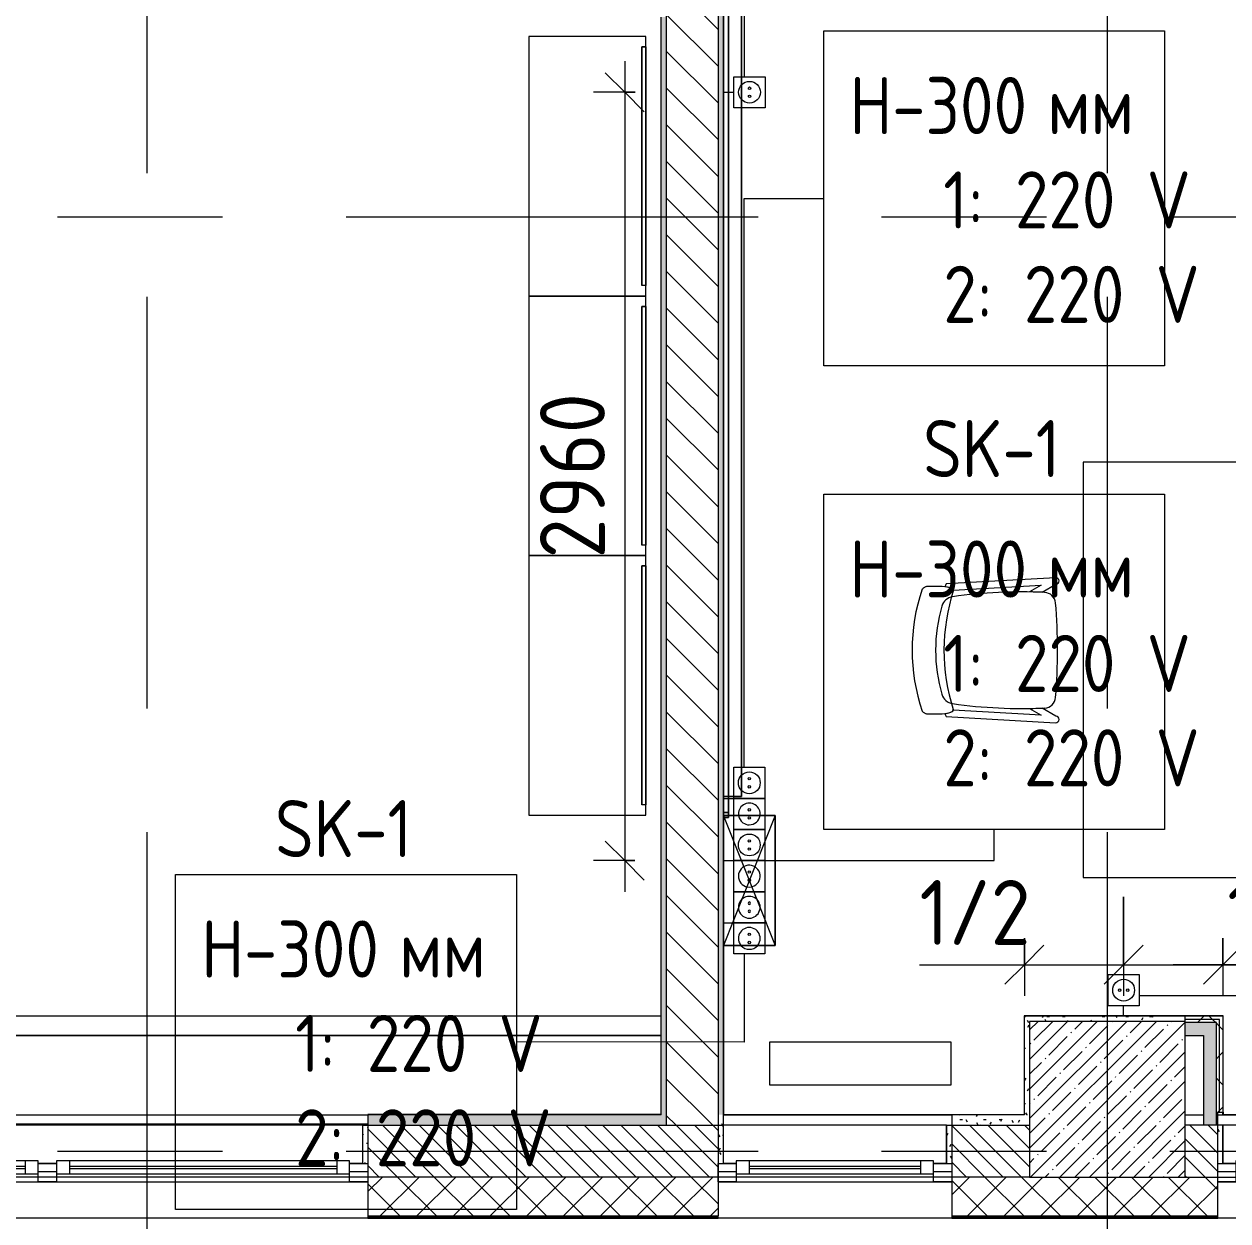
# Model space of a CAD drawing. Header units: millimetres. Extents: x -4185 to 186529, y -8553 to 29097.
# Drawn here: x 18035 to 22674, y -269 to 4343 of the extents above; entities that cross this region are included whole.
import ezdxf

# ---------------------------------------------------------------- set-up
doc = ezdxf.new("R2010")
doc.units = ezdxf.units.MM
doc.linetypes.add('Осевая', pattern=[3175, 635, -476.25, 1587.5, -476.25])
for name, color, linetype, lineweight in [('A-ANNO-DIMS', 7, 'Continuous', 9), ('A-ANNO-DIMS-100', 7, 'Continuous', 9), ('A-DETL-GENF', 7, 'Continuous', 9), ('A-GLAZ', 7, 'Continuous', 9), ('A-GLAZ-1', 7, 'Continuous', 13), ('A-WALL', 7, 'Continuous', 9), ('E-ELEC-FIXT-IDEN', 7, 'Continuous', 9), ('I-WALL', 7, 'Continuous', 9), ('M-EQPM', 7, 'Continuous', 9), ('S-COLS', 7, 'Continuous', 9), ('Оси', 7, 'Continuous', 9), ('Оси-2', 7, 'Осевая', 9), ('Электрические приборы', 7, 'Continuous', 9)]:
    doc.layers.add(name, color=color, linetype=linetype, lineweight=lineweight)
for name, color, linetype, lineweight, true_color in [('A-WALL-1', 7, 'Continuous', 9, 0x3c3c3c), ('A-WALL-FNSH-1', 7, 'Continuous', 9, 0x3c3c3c), ('I-FURN-1', 7, 'Continuous', 9, 0xf0f0f0), ('M-EQPM-1', 7, 'Continuous', 9, 0xd4d4d4), ('Оси розеток', 7, 'Continuous', 9, 0xff1e23)]:
    doc.layers.add(name, color=color, linetype=linetype, lineweight=lineweight, true_color=true_color)
doc.styles.add('GOST Common', font='GOST_Common.ttf', dxfattribs={"width": 0.9, "height": 220})
doc.styles.add('ISOCPEUR', font='isocpeur.ttf', dxfattribs={"width": 0.9, "height": 250})
doc.dimstyles.new('ISO-2_5_0_9К_БОЛЬШОЙ', dxfattribs={"dimscale": 304.8, "dimtxt": 248.995294, "dimasz": 0.492126, "dimexe": 0.393701, "dimexo": 0.984252, "dimgap": 0, "dimtad": 1, "dimdec": 0, "dimrnd": 10, "dimzin": 0, "dimdsep": 46, "dimtxsty": 'ISOCPEUR', "dimblk1": 'OBLIQUE', "dimblk2": 'OBLIQUE', "dimsah": 1, "dimcen": 0.09, "dimdle": 0.393701, "dimazin": 0, "dimtfac": 1, "dimtdec": 4, "dimtix": 1, "dimtmove": 0, "dimatfit": 3, "dimfxl": 1, "dimtvp": 1, "dimtolj": 1, "dimtzin": 0, "dimarcsym": 2})
doc.dimstyles.new('ISO-2_5_0_9К_БОЛЬШОЙ_2', dxfattribs={"dimscale": 304.8, "dimtxt": 248.995294, "dimasz": 0.492126, "dimexe": 0.393701, "dimexo": 0.984252, "dimgap": 0, "dimtad": 1, "dimdec": 0, "dimrnd": 10, "dimzin": 0, "dimdsep": 46, "dimtxsty": 'ISOCPEUR', "dimblk1": 'OBLIQUE', "dimblk2": 'OBLIQUE', "dimsah": 1, "dimcen": 0.09, "dimdle": 0.393701, "dimazin": 0, "dimtfac": 1, "dimtdec": 4, "dimtix": 1, "dimtmove": 1, "dimatfit": 3, "dimfxl": 1, "dimtvp": 1, "dimtolj": 1, "dimtzin": 0, "dimarcsym": 2})
pattern_1 = [(0, (0, 0), (121.92, 30.48), [10.058, -81.382, 10.058, -81.382, -487.68]), (0, (0, 0), (121.92, 30.48), [-182.88, 10.058, -172.822, 10.058, -81.382, -213.36]), (0, (0, 0), (121.92, 30.48), [-457.2, 10.058, -50.902, 10.058, -142.342]), (120, (45.72, 15.24), (-87.356454, 90.345817), [10.058, -81.382, 10.058, -81.382, -487.68]), (120, (45.72, 15.24), (-87.356454, 90.345817), [-182.88, 10.058, -172.822, 10.058, -81.382, -213.36]), (120, (45.72, 15.24), (-87.356454, 90.345817), [-457.2, 10.058, -50.902, 10.058, -142.342]), (240, (60.96, 76.2), (-34.563546, -120.825817), [10.058, -81.382, 10.058, -81.382, -487.68]), (240, (60.96, 76.2), (-34.563546, -120.825817), [-182.88, 10.058, -172.822, 10.058, -81.382, -213.36]), (240, (60.96, 76.2), (-34.563546, -120.825817), [-457.2, 10.058, -50.902, 10.058, -142.342])]
pattern_2 = [(45, (0, 0), (-106.066, 106.066), []), (135, (0, 0), (-106.066, -106.066), [])]

# ---------------------------------------------------------------- blocks, each defined once
blk = doc.blocks.new('120_Окно_СКБ_2Ст - 120_Окно_СКБ_2Ст 2100х2500 _мал створка справа_-22445857-План размещения напольных электротехнических лючков и розеток 1 этажа в осях 1-12')
at = {"layer": 'A-GLAZ'}
for p, q in [((1050, -57), (-1050, -57)), ((-1030, -127), (-980, -127)), ((-930, -107), (100, -107)), ((100, -117), (-930, -117)), ((150, -127), (220, -127)), ((270, -107), (930, -107)), ((930, -117), (270, -117)), ((980, -127), (1030, -127))]:
    blk.add_line(p, q, dxfattribs=at)
at = {"layer": 'A-GLAZ-1'}
for p, q in [((-1050, -127), (-1050, -57)), ((-1050, -57), (-980, -57)), ((-980, -57), (-980, -127)), ((150, -87), (-980, -87)), ((-980, -87), (-980, -137)), ((-930, -137), (-930, -87)), ((100, -137), (100, -87)), ((150, -127), (150, -57)), ((150, -57), (220, -57)), ((150, -137), (150, -87)), ((220, -57), (220, -127)), ((980, -87), (220, -87)), ((220, -87), (220, -137)), ((270, -137), (270, -87)), ((930, -137), (930, -87)), ((980, -127), (980, -57)), ((980, -57), (1050, -57)), ((980, -137), (980, -87)), ((1050, -57), (1050, -127)), ((-980, -127), (-1050, -127)), ((-980, -137), (150, -137)), ((220, -127), (150, -127)), ((220, -137), (980, -137)), ((1050, -127), (980, -127))]:
    blk.add_line(p, q, dxfattribs=at)
blk = doc.blocks.new('120_Окно_СКБ_1Ст - 120_Окно_СКБ_1Ст 900х2500_h_-V19-План размещения напольных электротехнических лючков и розеток 1 этажа в осях 1-12')
at = {"layer": 'A-GLAZ'}
for p, q in [((450, -57), (-450, -57)), ((-430, -127), (-380, -127)), ((-330, -107), (330, -107)), ((330, -117), (-330, -117)), ((380, -127), (430, -127))]:
    blk.add_line(p, q, dxfattribs=at)
at = {"layer": 'A-GLAZ-1'}
for p, q in [((-450, -127), (-450, -57)), ((-450, -57), (-380, -57)), ((-380, -57), (-380, -127)), ((380, -87), (-380, -87)), ((-380, -87), (-380, -137)), ((-330, -137), (-330, -87)), ((330, -137), (330, -87)), ((380, -127), (380, -57)), ((380, -57), (450, -57)), ((380, -137), (380, -87)), ((450, -57), (450, -127)), ((-380, -127), (-450, -127)), ((-380, -137), (380, -137)), ((450, -127), (380, -127))]:
    blk.add_line(p, q, dxfattribs=at)
blk = doc.blocks.new('120_Окно_СКБ_2Ст - 120_Окно_СКБ_2Ст 2800х2500_створка_-22445922-План размещения напольных электротехнических лючков и розеток 1 этажа в осях 1-12')
at = {"layer": 'A-GLAZ'}
for p, q in [((1400, -57), (-1400, -57)), ((-1380, -127), (-1330, -127)), ((-1280, -107), (450, -107)), ((450, -117), (-1280, -117)), ((500, -127), (570, -127)), ((620, -107), (1280, -107)), ((1280, -117), (620, -117)), ((1330, -127), (1380, -127))]:
    blk.add_line(p, q, dxfattribs=at)
at = {"layer": 'A-GLAZ-1'}
for p, q in [((-1400, -127), (-1400, -57)), ((-1400, -57), (-1330, -57)), ((-1330, -57), (-1330, -127)), ((500, -87), (-1330, -87)), ((-1330, -87), (-1330, -137)), ((-1280, -137), (-1280, -87)), ((450, -137), (450, -87)), ((500, -127), (500, -57)), ((500, -57), (570, -57)), ((500, -137), (500, -87)), ((570, -57), (570, -127)), ((1330, -87), (570, -87)), ((570, -87), (570, -137)), ((620, -137), (620, -87)), ((1280, -137), (1280, -87)), ((1330, -127), (1330, -57)), ((1330, -57), (1400, -57)), ((1330, -137), (1330, -87)), ((1400, -57), (1400, -127)), ((-1330, -127), (-1400, -127)), ((-1330, -137), (500, -137)), ((570, -127), (500, -127)), ((570, -137), (1330, -137)), ((1400, -127), (1330, -127))]:
    blk.add_line(p, q, dxfattribs=at)
blk = doc.blocks.new('BSC_Колонна _Прямоугольная - 600х600-V56-План размещения напольных электротехнических лючков и розеток 1 этажа в осях 1-12')
at = {"layer": 'S-COLS'}
h = blk.add_hatch(dxfattribs=at)
h.set_pattern_fill('FP_64', color=256, style=0, pattern_type=2)
h.set_pattern_definition([(45, (-22210, -200), (-57.02463, 57.02463), []), (45, (-22152.975, -200), (-57.02463, 57.02463), [100.806, -20.161, 3.353, -16.808])])
h.paths.add_polyline_path([(300, -300), (300, 300), (-300, 300), (-300, -300), (241.1, -300)])
for p, q in [((300, 300), (-300, 300)), ((-300, 300), (-300, -300)), ((300, -300), (300, 300)), ((-300, -300), (300, -300))]:
    blk.add_line(p, q, dxfattribs=at)
blk = doc.blocks.new('Блок Розеток и Выключателей - Блок Розеток и Выключателей_SK1-27362739-План размещения напольных электротехнических лючков и розеток 1 этажа в осях 1-12')
at = {"layer": 'A-DETL-GENF'}
for p, q in [((-60, -40), (60, -40)), ((-60, -160), (-60, -40)), ((60, -40), (60, -160)), ((60, -160), (-60, -160))]:
    blk.add_line(p, q, dxfattribs=at)
for centre, radius in [((0, -100), 42), ((-15.6, -100), 4.8), ((15.6, -100), 4.8)]:
    blk.add_circle(centre, radius, dxfattribs=at)
at = {"layer": 'Оси розеток'}
blk.add_line((0, 0), (0, -40), dxfattribs=at)
blk = doc.blocks.new('Блок Розеток и Выключателей - Блок Розеток и Выключателей_SK1-V85-План размещения напольных электротехнических лючков и розеток 1 этажа в осях 1-12')
at = {"layer": 'A-DETL-GENF'}
for p, q in [((-120, -40), (-86.8, -40)), ((-120, -160), (-120, -40)), ((-86.8, -40), (0, -40)), ((0, -40), (120, -40)), ((0, -160), (0, -40)), ((0, -40), (0, -160)), ((120, -40), (120, -160)), ((-86.8, -160), (-120, -160)), ((0, -160), (-86.8, -160)), ((120, -160), (0, -160))]:
    blk.add_line(p, q, dxfattribs=at)
for centre in [(-75.6, -100), (-44.4, -100)]:
    blk.add_circle(centre, 4.8, dxfattribs=at)
for centre, radius, start, end in [((-60, -100), 42, 131.7683, 180), ((-60, -100), 42, 108, 131.7683), ((-60, -100), 42, 324, 108), ((60, -100), 42, 180, 108), ((60, -100), 42, 108, 180), ((-60, -100), 42, 180, 228.2317), ((-60, -100), 42, 228.2317, 252), ((-60, -100), 42, 252, 324), ((44.4, -100), 4.8, 0, 180), ((44.4, -100), 4.8, 180, 0), ((75.6, -100), 4.8, 0, 180), ((75.6, -100), 4.8, 180, 0)]:
    blk.add_arc(centre, radius, start, end, dxfattribs=at)
at = {"layer": 'Оси розеток'}
blk.add_line((0, 0), (0, -40), dxfattribs=at)
blk = doc.blocks.new('Блок Розеток и Выключателей - Блок Розеток и Выключателей_SK1-V86-План размещения напольных электротехнических лючков и розеток 1 этажа в осях 1-12')
at = {"layer": 'A-DETL-GENF'}
for p, q in [((-120, -40), (0, -40)), ((-120, -160), (-120, -40)), ((0, -40), (120, -40)), ((0, -160), (0, -40)), ((0, -40), (0, -160)), ((120, -40), (120, -160)), ((0, -160), (-120, -160)), ((120, -160), (0, -160))]:
    blk.add_line(p, q, dxfattribs=at)
for centre, radius in [((60, -100), 42), ((-75.6, -100), 4.8), ((-44.4, -100), 4.8), ((44.4, -100), 4.8), ((75.6, -100), 4.8)]:
    blk.add_circle(centre, radius, dxfattribs=at)
for start, end in [(216, 180), (180, 216)]:
    blk.add_arc((-60, -100), 42, start, end, dxfattribs=at)
at = {"layer": 'Оси розеток'}
blk.add_line((0, 0), (0, -40), dxfattribs=at)
blk = doc.blocks.new('Блок Розеток и Выключателей - Блок Розеток и Выключателей_SK1-V87-План размещения напольных электротехнических лючков и розеток 1 этажа в осях 1-12')
at = {"layer": 'A-DETL-GENF'}
for p, q in [((-120, -40), (-66.5, -40)), ((-120, -160), (-120, -40)), ((-66.5, -40), (0, -40)), ((0, -40), (120, -40)), ((0, -160), (0, -40)), ((0, -40), (0, -160)), ((120, -40), (120, -160)), ((-66.5, -160), (-120, -160)), ((0, -160), (-66.5, -160)), ((120, -160), (0, -160))]:
    blk.add_line(p, q, dxfattribs=at)
for centre, radius in [((60, -100), 42), ((-75.6, -100), 4.8), ((-44.4, -100), 4.8), ((44.4, -100), 4.8), ((75.6, -100), 4.8)]:
    blk.add_circle(centre, radius, dxfattribs=at)
for start, end in [(144, 180), (99.0809, 144), (260.9191, 99.0809), (180, 260.9191)]:
    blk.add_arc((-60, -100), 42, start, end, dxfattribs=at)
at = {"layer": 'Оси розеток'}
for p, q in [((0, 0), (0, -20)), ((0, -20), (0, -40))]:
    blk.add_line(p, q, dxfattribs=at)
blk = doc.blocks.new('стеллаж для обуви 1000х450х2000 - 1850 x 1850 x 390mm-V103-План размещения напольных электротехнических лючков и розеток 1 этажа в осях 1-12')
at = {"layer": 'I-FURN-1'}
for p, q in [((1172.1, 184.9), (172.1, 184.9)), ((172.1, 184.9), (172.1, -265.1)), ((1172.1, 184.9), (172.1, 184.9)), ((172.1, 184.9), (172.1, -265.1)), ((212.1, 184.9), (1132.1, 184.9)), ((1132.1, 184.9), (212.1, 184.9)), ((212.1, 169.9), (212.1, 184.9)), ((212.1, 184.9), (212.1, 169.9)), ((212.1, 169.9), (1132.1, 169.9)), ((1132.1, 169.9), (212.1, 169.9)), ((1132.1, 184.9), (1132.1, 169.9)), ((1132.1, 184.9), (1132.1, 169.9)), ((1172.1, -265.1), (1172.1, 184.9)), ((1172.1, -265.1), (1172.1, 184.9)), ((172.1, -265.1), (1172.1, -265.1)), ((172.1, -265.1), (1172.1, -265.1))]:
    blk.add_line(p, q, dxfattribs=at)
blk = doc.blocks.new('Chair_1 noor 78578 - 1_4-25422005-План размещения напольных электротехнических лючков и розеток 1 этажа в осях 1-12')
at = {"layer": 'I-FURN-1'}
for p, q in [((-130.5, 405.7), (-130.5, 344.8)), ((359.1, 344.8), (359.1, 405.7)), ((-141.2, 329.7), (-165.1, -92)), ((393.7, -92), (369.8, 329.7)), ((-136.5, -37.1), (-117.3, 302)), ((345.9, 302), (365.1, -37.1)), ((-110.2, 8.6), (-136.5, -37.1)), ((365.1, -37.1), (338.8, 8.6)), ((-139.7, -93.5), (-108.8, -39.9)), ((337.4, -39.9), (368.3, -93.5))]:
    blk.add_line(p, q, dxfattribs=at)
for centre, radius, start, end in [((114.3, -271.9), 732.8, 71.3174, 108.6833), ((114.3, -279.3), 660.4, 111.7, 112.7563), ((-37.4, 344.8), 93.1, 180, 204.9864), ((-37.4, 344.8), 93.1, 186.4785, 204.9864), ((114.3, -408), 746, 71.9445, 107.8276), ((-41.4, 297.5), 50.8, 106.1735, 171.9659), ((114.3, -239.2), 609.6, 73.8265, 106.1735), ((270, 297.5), 50.8, 8.0341, 73.8265), ((266, 344.8), 93.1, 334.477, 360), ((266, 344.8), 93.1, 335.0136, 353.5215), ((114.3, -279.3), 660.4, 67.2437, 68.3), ((-116, 308.2), 6.35, 204.9864, 258.4091), ((-116, 308.2), 6.35, 204.9864, 287.8276), ((1798.9, 37.7), 1909.3, 171.9659, 182.6261), ((-1570.3, 37.7), 1909.3, 357.3739, 8.0341), ((344.3, 307.4), 6.35, 281.4186, 334.477), ((344.6, 308.2), 6.35, 281.5909, 335.0136), ((1798.9, 37.7), 1909.3, 180.8761, 182.3307), ((-1570.3, 37.7), 1909.3, 357.6693, 359.1239), ((-152.4, -92.7), 12.7, 176.75, 356.75), ((-64, -47.7), 44.5, 182.6261, 265.0912), ((114.8, 2033.8), 2133.6, 265.0912, 274.9044), ((292.6, -47.7), 44.4, 275.9396, 357.3739), ((381, -92.7), 12.7, 183.25, 3.25)]:
    blk.add_arc(centre, radius, start, end, dxfattribs=at)
for points in [[(-120.4, 422.3), (-122, 420.8), (-124.7, 417.8), (-127.8, 413.5), (-129.8, 409.4), (-130.4, 406.9), (-130.5, 405.7)], [(359.1, 405.7), (359, 406.9), (358.4, 409.4), (356.4, 413.5), (353.3, 417.8), (350.6, 420.8), (349, 422.3)]]:
    blk.add_open_spline(points, degree=3, dxfattribs=at)
blk = doc.blocks.new('Стол базовый прямоугольный - 1_3-25460678-План размещения напольных электротехнических лючков и розеток 1 этажа в осях 1-12')
at = {"layer": 'I-FURN-1'}
for p, q in [((800, 350), (-800, 350)), ((-800, 350), (-800, -350)), ((800, -350), (800, 350)), ((-800, -350), (800, -350))]:
    blk.add_line(p, q, dxfattribs=at)
blk = doc.blocks.new('Шкаф параметрический - 1_5а-V121-План размещения напольных электротехнических лючков и розеток 1 этажа в осях 1-12')
at = {"layer": 'I-FURN-1'}
for p, q in [((0, 200), (500, 0)), ((500, 200), (0, 200)), ((0, 200), (0, 20)), ((0, 20), (0, 200)), ((0, 200), (500, 200)), ((7.7, 3.1), (500, 200)), ((500, 0), (500, 200)), ((500, 200), (500, 0)), ((0, 20), (0, 0)), ((0, 0), (0, 20)), ((0, 0), (7.7, 3.1)), ((0, 0), (7.7, 0)), ((7.7, 0), (500, 0))]:
    blk.add_line(p, q, dxfattribs=at)
blk = doc.blocks.new('Зеркало обычное - Доска-32858920-План размещения напольных электротехнических лючков и розеток 1 этажа в осях 1-12')
at = {"layer": 'I-FURN-1'}
for p, q in [((2025, 60), (-2025, 60)), ((-2025, 60), (-2025, 40)), ((-2025, 40), (-2025, 60)), ((2005, 60), (-2005, 60)), ((-2005, 60), (-2005, 40)), ((-2005, 40), (-2005, 60)), ((2005, 60), (-2005, 60)), ((-2005, 40), (-2005, 60)), ((-2005, 40), (-2005, 60)), ((2005, 40), (2005, 60)), ((2005, 60), (2005, 40)), ((2005, 60), (2005, 40)), ((2005, 40), (2005, 60)), ((2025, 40), (2025, 60)), ((2025, 60), (2025, 40)), ((-2025, 40), (2025, 40)), ((-2017.3, 40), (-2025, 40)), ((-2005, 40), (-2017.3, 40)), ((-2005, 40), (2005, 40)), ((2005, 40), (-2005, 40)), ((2005, 40), (-2005, 40)), ((-2005, 40), (2005, 40)), ((2005, 40), (-2005, 40)), ((2025, 40), (2005, 40))]:
    blk.add_line(p, q, dxfattribs=at)
blk = doc.blocks.new('radiator_prado_classic_z_tip_30_po exemplyaru - Classic Z Тип 30-500-30677900-План размещения напольных электротехнических лючков и розеток 1 этажа в осях 1-12')
at = {"layer": 'M-EQPM-1'}
for p, q in [((0, 228), (0, 64)), ((700, 228), (0, 228)), ((700, 64), (700, 228)), ((0, 64), (700, 64))]:
    blk.add_line(p, q, dxfattribs=at)
blk = doc.blocks.new('Зашивка приборов отопления21 - Зашивка приборов отопления-33282451-План размещения напольных электротехнических лючков и розеток 1 этажа в осях 1-12')
at = {"layer": 'A-WALL'}
for p, q in [((13270.9, 520), (10060.9, 520)), ((13270.9, 445), (10060.9, 445)), ((10060.9, 445), (13270.9, 445)), ((10061.7, 105), (12140.9, 105))]:
    blk.add_line(p, q, dxfattribs=at)
blk = doc.blocks.new('DIMBLOCK38-План размещения напольных электротехнических лючков и розеток 1 этажа в осях 1-12')
at = {"layer": 'A-ANNO-DIMS-100'}
for p, q in [((22272.5, 980), (22272.5, 598)), ((22272.5, 718), (22272.5, 980)), ((21890, 820), (21890, 598)), ((21890, 718), (21890, 820)), ((21485.6, 718), (22016.6, 718)), ((21770, 718), (22272.5, 718)), ((22016.6, 718), (22081.2, 718))]:
    blk.add_line(p, q, dxfattribs=at)
at = {"layer": 'A-ANNO-DIMS-100', "lineweight": 20}
for p, q in [((21890, 718), (21965, 793)), ((22272.5, 718), (22347.5, 793)), ((21890, 718), (21815, 643)), ((22272.5, 718), (22197.5, 643))]:
    blk.add_line(p, q, dxfattribs=at)
at = {"layer": 'A-ANNO-DIMS-100', "color": 0, "insert": (21485.6, 1044.6), "char_height": 250, "width": 517.144, "attachment_point": 1, "line_spacing_factor": 1.149209, "style": 'ISOCPEUR'}
blk.add_mtext('1/2', dxfattribs=at)
blk = doc.blocks.new('_Oblique')
at = {"color": 0, "linetype": 'ByBlock', "lineweight": -2}
blk.add_line((-0.5, -0.5), (0.5, 0.5), dxfattribs=at)
blk = doc.blocks.new('DIMBLOCK39-План размещения напольных электротехнических лючков и розеток 1 этажа в осях 1-12')
at = {"layer": 'A-ANNO-DIMS-100'}
for p, q in [((22272.5, 980), (22272.5, 598)), ((22272.5, 718), (22272.5, 980)), ((22655, 820), (22655, 598)), ((22655, 718), (22655, 820)), ((22272.5, 718), (22775, 718)), ((22571.9, 718), (22463.7, 718)), ((23102.8, 718), (22571.9, 718))]:
    blk.add_line(p, q, dxfattribs=at)
at = {"layer": 'A-ANNO-DIMS-100', "lineweight": 20}
for p, q in [((22272.5, 718), (22347.5, 793)), ((22655, 718), (22730, 793)), ((22272.5, 718), (22197.5, 643)), ((22655, 718), (22580, 643))]:
    blk.add_line(p, q, dxfattribs=at)
at = {"layer": 'A-ANNO-DIMS-100', "color": 0, "insert": (22671.9, 1044.6), "char_height": 250, "width": 517.144, "attachment_point": 1, "line_spacing_factor": 1.149209, "style": 'ISOCPEUR'}
blk.add_mtext('1/2', dxfattribs=at)
blk = doc.blocks.new('DIMBLOCK40-План размещения напольных электротехнических лючков и розеток 1 этажа в осях 1-12')
at = {"layer": 'A-ANNO-DIMS-100'}
for p, q in [((20350.1, 4200), (20350.1, 999.6)), ((20390, 4080), (20230.1, 4080)), ((20350.1, 4080), (20390, 4080)), ((20389, 1119.6), (20230.1, 1119.6)), ((20350.1, 1119.6), (20389, 1119.6))]:
    blk.add_line(p, q, dxfattribs=at)
at = {"layer": 'A-ANNO-DIMS-100', "lineweight": 20}
for p, q in [((20350.1, 4080), (20275.1, 4155)), ((20350.1, 4080), (20425.1, 4005)), ((20350.1, 1119.6), (20275.1, 1194.6)), ((20350.1, 1119.6), (20425.1, 1044.6))]:
    blk.add_line(p, q, dxfattribs=at)
at = {"layer": 'A-ANNO-DIMS-100', "color": 0, "insert": (20023.5, 2283.8), "char_height": 250, "width": 758.478, "attachment_point": 1, "rotation": 90, "line_spacing_factor": 1.149209, "style": 'ISOCPEUR'}
blk.add_mtext('2960', dxfattribs=at)

msp = doc.modelspace()

# ---------------------------------------------------------------- hatches: boundary and pattern name
at = {"layer": 'A-WALL'}
h = msp.add_hatch(dxfattribs=at)
h.set_pattern_fill('FP_31', color=256, style=0, pattern_type=2)
h.set_pattern_definition([(135, (0, 0), (-35.35534, -35.35534), [])])
h.paths.add_polyline_path([(9159.7, -100), (9910, -99.1), (9910, 100), (9159.7, 100), (9159.7, -99.1)])
h.paths.add_polyline_path([(21610, -100), (21910, -100), (21910, 100), (21610, 100), (21610, -99.1)])
h.paths.add_polyline_path([(20710, -100), (20710, 100), (19360, 100), (19360, -100), (20433.6, -100)])
h.paths.add_polyline_path([(28309.7, -100), (28309.7, 100), (27310, 100), (27310, -100), (27831, -100)])
h.paths.add_polyline_path([(7656.2, -100), (7660, -100), (7660, 100), (6830, 100), (6830, -100)])
h.paths.add_polyline_path([(22635, -100), (22635, 100), (22510, 100), (22510, -100)])
h.paths.add_polyline_path([(26160, -100), (26410, -100), (26410, 100), (26160, 100), (26160, -80)])
h.paths.add_polyline_path([(12010, -100), (12160, -99.1), (12160, 100), (12010, 100), (12010, -99.1)])
h.paths.add_polyline_path([(25435, -100), (25560, -100), (25560, 100), (25435, 100), (25435, -80)])
h.paths.add_polyline_path([(16660, -100), (16660, 100), (16510, 100), (16510, -100)])
h.paths.add_polyline_path([(14860, -100), (15610, -100), (15610, 100), (14860, 100), (14860, -99.1)])
h = msp.add_hatch(dxfattribs=at)
h.set_pattern_fill('FP_6', color=256, style=0, pattern_type=2)
h.set_pattern_definition([(45, (0, 0), (-70.71068, 70.71068), []), (135, (0, 0), (-70.71068, -70.71068), [])])
h.paths.add_polyline_path([(38287.7, -250), (38287.7, -100), (37990, -100), (37990, -250)])
h.paths.add_polyline_path([(36573.4, -250), (37090, -250), (37090, -100), (35970, -100), (35970, -250)])
h.paths.add_polyline_path([(33870, -250), (33870, -100), (33010, -100), (33010, -250), (33211, -250)])
h.paths.add_polyline_path([(29209.7, -250), (30210, -250), (30210, -100), (29209.7, -100), (29209.7, -207.1)])
h.paths.add_polyline_path([(27310, -250), (28309.7, -250), (28309.7, -100), (27310, -100), (27310, -211.8)])
h.paths.add_polyline_path([(26410, -250), (26410, -100), (25435, -100), (25435, -250)])
h.paths.add_polyline_path([(21610, -250), (22635, -250), (22635, -100), (21610, -100), (21610, -226)])
h.paths.add_polyline_path([(19360, -250), (20710, -250), (20710, -100), (19360, -100), (19360, -231.6)])
h.paths.add_polyline_path([(17071.1, -250), (17260, -250), (17260, -100), (16510, -100), (16510, -250)])
h.paths.add_polyline_path([(15610, -250), (15610, -100), (14860, -100), (14860, -250), (15053.7, -250)])
h.paths.add_polyline_path([(12760, -250), (12760, -100), (12010, -100), (12010, -250), (12363.7, -250)])
h.paths.add_polyline_path([(9910, -250), (9910, -100), (9159.7, -100), (9159.7, -250), (9673.7, -250)])
h.paths.add_polyline_path([(7656.2, -250), (8259.7, -250), (8259.7, -100), (6830, -100), (6830, -250)])
h.paths.add_polyline_path([(2276.3, -250), (3730, -250), (3730, -100), (-260, -100), (-260, -250), (931.3, -250)])
at = {"layer": 'I-WALL'}
h = msp.add_hatch(dxfattribs=at)
h.set_pattern_fill('FP_18', color=256, style=0, pattern_type=2)
h.set_pattern_definition([(135, (0, 0), (-70.7107, -70.7107), [])])
h.paths.add_polyline_path([(20510, 100), (20710, 100), (20710, 7680), (20510, 7680), (20510, 127.2)])
h = msp.add_hatch(dxfattribs=at)
h.set_pattern_fill('FP_84', color=256, style=0, pattern_type=2)
h.set_pattern_definition(pattern_1)
h.paths.add_polyline_path([(20730, 140), (20729, 7680), (20710, 7680), (20710, 140)])
h = msp.add_hatch(dxfattribs=at)
h.set_pattern_fill('FP_84', color=256, style=0, pattern_type=2)
h.set_pattern_definition(pattern_1)
h.paths.add_polyline_path([(20510, 100), (20510, 4370), (20490, 4370), (20490, 100)])
h = msp.add_hatch(dxfattribs=at)
h.set_pattern_fill('FP_84', color=256, style=0, pattern_type=2)
h.set_pattern_definition(pattern_1)
h.paths.add_polyline_path([(21910, 140), (21910, 520), (21890, 520), (21890, 140)])
h = msp.add_hatch(dxfattribs=at)
h.set_pattern_fill('FP_84', color=256, style=0, pattern_type=2)
h.set_pattern_definition(pattern_1)
h.paths.add_polyline_path([(22451.1, 500), (22510, 500), (22510, 520), (21910, 520), (21910, 500), (22116.9, 500)])
h = msp.add_hatch(dxfattribs=at)
h.set_pattern_fill('FP_85', color=256, style=0, pattern_type=2)
h.set_pattern_definition(pattern_2)
h.paths.add_polyline_path([(22642.5, 507.5), (22642.5, 520), (22510, 520), (22510, 507.5), (22630, 507.5)])
h = msp.add_hatch(dxfattribs=at)
h.set_pattern_fill('FP_85', color=256, style=0, pattern_type=2)
h.set_pattern_definition(pattern_2)
h.paths.add_polyline_path([(22655, 150), (22655, 520), (22642.5, 520), (22642.5, 150)])
h = msp.add_hatch(dxfattribs=at)
h.set_pattern_fill('FP_85', color=256, style=0, pattern_type=2)
h.set_pattern_definition(pattern_2)
h.paths.add_polyline_path([(22580, 495), (22630, 495), (22629.5, 507.5), (22510, 507.5), (22510, 495)])
for points in [[(22580, 445), (22580, 495), (22510, 495), (22510, 445)], [(22580, 100), (22630, 100), (22630, 495), (22580, 495), (22580, 140)]]:
    msp.add_hatch(color=256, dxfattribs=at).paths.add_polyline_path(points)
h = msp.add_hatch(dxfattribs=at)
h.set_pattern_fill('FP_85', color=256, style=0, pattern_type=2)
h.set_pattern_definition(pattern_2)
h.paths.add_polyline_path([(22635, 100), (22635, 150), (22642.5, 150), (22642.5, 507.5), (22630, 507.5), (22630, 100)])
h = msp.add_hatch(dxfattribs=at)
h.set_pattern_fill('FP_84', color=256, style=0, pattern_type=2)
h.set_pattern_definition(pattern_1)
h.paths.add_polyline_path([(20490, 100), (20490, 140), (19360, 140), (19360, 100), (20433.6, 100)])
h.paths.add_polyline_path([(17260, 100), (17281, 100), (17280, 140), (17260, 140)])
h = msp.add_hatch(dxfattribs=at)
h.set_pattern_fill('FP_84', color=256, style=0, pattern_type=2)
h.set_pattern_definition(pattern_1)
h.paths.add_polyline_path([(20731, 100), (20730, 140), (20710, 140), (20710, 100), (20730, 100)])
h.paths.add_polyline_path([(21910, 100), (21910, 140), (21610, 140), (21610, 100), (21778.6, 100)])
h = msp.add_hatch(dxfattribs=at)
h.set_pattern_fill('FP_84', color=256, style=0, pattern_type=2)
h.set_pattern_definition(pattern_1)
h.paths.add_polyline_path([(19360, -48), (19360, 100), (19340, 99.3), (19340, -48)])
h = msp.add_hatch(dxfattribs=at)
h.set_pattern_fill('FP_84', color=256, style=0, pattern_type=2)
h.set_pattern_definition(pattern_1)
h.paths.add_polyline_path([(20730, -48), (20730, 100), (20710, 100), (20710, -48)])
h = msp.add_hatch(dxfattribs=at)
h.set_pattern_fill('FP_84', color=256, style=0, pattern_type=2)
h.set_pattern_definition(pattern_1)
h.paths.add_polyline_path([(21610, -48), (21610, 100), (21590, 100), (21590, -48)])
h = msp.add_hatch(dxfattribs=at)
h.set_pattern_fill('FP_84', color=256, style=0, pattern_type=2)
h.set_pattern_definition(pattern_1)
h.paths.add_polyline_path([(22635, -48), (22655, -48), (22655, 100), (22635, 100), (22635, 49)])

# ---------------------------------------------------------------- linework, layer by layer
at = {"layer": 'A-WALL'}
for p, q in [((20730, 7660), (20730, 140)), ((20490, 141), (20490, 4370)), ((22510, 500), (22510, 520)), ((22642.5, 507.5), (22510, 507.5)), ((22630, 495), (22510, 495)), ((22630, 100), (22630, 495)), ((22642.5, 150), (22642.5, 507.5)), ((20730, 140), (20731, 140)), ((21890, 140), (21610, 140)), ((21910, -100), (14860, -100)), ((22510, -100), (22635, -100)), ((22635, -100), (25560, -100)), ((19360, -258), (17260, -258)), ((19360, -250), (20710, -250)), ((19360, -253), (20710, -253)), ((21610, -258), (20710, -258)), ((21610, -250), (22635, -250)), ((21610, -253), (22635, -253)), ((25435, -258), (22635, -258))]:
    msp.add_line(p, q, dxfattribs=at)
at = {"layer": 'A-WALL-1'}
for p, q in [((20710, 7680), (20710, -250)), ((20510, 4390), (20510, 100)), ((22655, 520), (21890, 520)), ((22510, 445), (22580, 445)), ((22580, 445), (22580, 100)), ((19360, 140), (19360, -250)), ((20490, 140), (19360, 140)), ((20731, 100), (20731, 140)), ((21610, 140), (21610, -250)), ((21890, 141), (21890, 140)), ((22635, -250), (22635, 150)), ((22635, 150), (22655, 150)), ((19340, 100), (20730, 100)), ((19340, 100), (19340, -48)), ((20730, -48), (20730, 100)), ((21590, 100), (21910, 100)), ((21590, 100), (21590, -48)), ((22655, 100), (22510, 100)), ((22655, -48), (22655, 100)), ((19340, -48), (19360, -48)), ((20710, -48), (20730, -48)), ((21590, -48), (21610, -48)), ((22635, -48), (22655, -48))]:
    msp.add_line(p, q, dxfattribs=at)
at = {"layer": 'A-WALL-FNSH-1'}
for p, q in [((20731, 140), (20731, 7659)), ((20489, 4369), (20489, 141)), ((21889, 521), (21889, 141)), ((22656, 521), (21889, 521)), ((21890, 141), (21890, 520)), ((22655, 520), (22655, 150)), ((22656, 150), (22656, 521)), ((20489, 141), (19360, 141)), ((19360, 141), (19360, 140)), ((20490, 140), (20490, 141)), ((21610, 141), (21610, 140)), ((21610, 141), (21890, 141)), ((22655, 150), (22656, 150)), ((19339, 100), (19339, -48)), ((19340, 100), (19339, 100)), ((20731, 100), (20730, 100)), ((20731, -48), (20731, 100)), ((21589, 100), (21589, -48)), ((21590, 100), (21589, 100)), ((22656, 100), (22655, 100)), ((22656, -48), (22656, 100)), ((19339, -48), (19340, -48)), ((20730, -48), (20731, -48)), ((21589, -48), (21590, -48)), ((22655, -48), (22656, -48)), ((19360, -250), (19360, -258)), ((19360, -258), (20710, -258)), ((20710, -258), (20710, -250)), ((21610, -250), (21610, -258)), ((21610, -258), (22635, -258)), ((22635, -258), (22635, -250))]:
    msp.add_line(p, q, dxfattribs=at)
at = {"layer": 'E-ELEC-FIXT-IDEN'}
for p, q in [((20811, 4140), (20811, 5480.4)), ((20810, 3670.7), (21116.8, 3671.2)), ((20810, 1479.3), (20810, 3670.7)), ((21773.5, 1119.6), (21773.5, 1239.8)), ((20890, 1119.6), (21773.5, 1119.6)), ((20810, 759.6), (20810, 420.4)), ((22332.5, 600), (23382.2, 600)), ((20810, 420.4), (19932.5, 420.9))]:
    msp.add_line(p, q, dxfattribs=at)
at = {"layer": 'E-ELEC-FIXT-IDEN', "flags": 128}
for points in [[(21116.8, 4316.7), (22430.1, 4316.7), (22430.1, 3025.7), (21116.8, 3025.7)], [(21116.8, 2530.8), (22430.1, 2530.8), (22430.1, 1239.8), (21116.8, 1239.8)], [(18619.2, 1066.4), (19932.5, 1066.4), (19932.5, -224.6), (18619.2, -224.6)]]:
    msp.add_lwpolyline(points, close=True, dxfattribs=at)
at = {"layer": 'I-FURN-1'}
for p, q in [((20730.2, 4659), (20730.2, 1367)), ((20730.2, 1367), (20730.2, 4659)), ((20800.2, 1367), (20800.2, 4659)), ((20800.2, 4659), (20800.2, 1367)), ((20730.2, 1367), (20750, 1367)), ((20750, 1367), (20730.2, 1367)), ((20750, 1367), (20800.2, 1367)), ((20800.2, 1367), (20750, 1367))]:
    msp.add_line(p, q, dxfattribs=at)
at = {"layer": 'I-WALL'}
for p, q in [((17281, 521), (20489, 521)), ((20489, 520), (17281, 520)), ((17281, 140), (19360, 140)), ((20731, 141), (20731, 140)), ((20731, 141), (21610, 141)), ((20731, 140), (21610, 140)), ((22510, 140), (22580, 140)), ((22635, 140), (25435, 140)), ((22655, 140), (22655, 150)), ((22656, 150), (22656, 141)), ((22656, 141), (25435, 141)), ((19339, 100), (17281, 100)), ((21589, 100), (20731, 100)), ((25414, 100), (22656, 100)), ((18160, -80), (18090, -80)), ((19360, -80), (19290, -80)), ((20780, -80), (20710, -80)), ((21610, -80), (21540, -80)), ((22705, -80), (22635, -80))]:
    msp.add_line(p, q, dxfattribs=at)
at = {"layer": 'Оси'}
for p, q in [((18510, -1906.3), (18510, 593.7)), ((22210, -1906.3), (22210, 593.7))]:
    msp.add_line(p, q, dxfattribs=at)
at = {"layer": 'Оси-2'}
for p, q in [((18510, 593.7), (18510, 24898.1)), ((22210, 593.7), (22210, 24898.1)), ((-885.2, 3600), (36057, 3600)), ((-885.2, 0), (36057, 0))]:
    msp.add_line(p, q, dxfattribs=at)

# ---------------------------------------------------------------- block references
at = {"layer": 'A-GLAZ', "rotation": 180}
for name, p in [('120_Окно_СКБ_2Ст - 120_Окно_СКБ_2Ст 2100х2500 _мал створка справа_-22445857-План размещения напольных электротехнических лючков и розеток 1 этажа в осях 1-12', (18310, -175)), ('120_Окно_СКБ_1Ст - 120_Окно_СКБ_1Ст 900х2500_h_-V19-План размещения напольных электротехнических лючков и розеток 1 этажа в осях 1-12', (21160, -175)), ('120_Окно_СКБ_2Ст - 120_Окно_СКБ_2Ст 2800х2500_створка_-22445922-План размещения напольных электротехнических лючков и розеток 1 этажа в осях 1-12', (24035, -175))]:
    msp.add_blockref(name, p, dxfattribs=at)
at = {"layer": 'A-WALL'}
msp.add_blockref('Зашивка приборов отопления21 - Зашивка приборов отопления-33282451-План размещения напольных электротехнических лючков и розеток 1 этажа в осях 1-12', (7219.1, 0), dxfattribs=at)
at = {"layer": 'I-FURN-1'}
for name, p, rotation in [('Зеркало обычное - Доска-32858920-План размещения напольных электротехнических лючков и розеток 1 этажа в осях 1-12', (20790, 3310), 89.9999999999998), ('стеллаж для обуви 1000х450х2000 - 1850 x 1850 x 390mm-V103-План размещения напольных электротехнических лючков и розеток 1 этажа в осях 1-12', (20245.9, 4467), 270.0000000000002), ('стеллаж для обуви 1000х450х2000 - 1850 x 1850 x 390mm-V103-План размещения напольных электротехнических лючков и розеток 1 этажа в осях 1-12', (20245.9, 3467), 270.0000000000002), ('Стол базовый прямоугольный - 1_3-25460678-План размещения напольных электротехнических лючков и розеток 1 этажа в осях 1-12', (22466.9, 1854.9), 270.0000000000001), ('стеллаж для обуви 1000х450х2000 - 1850 x 1850 x 390mm-V103-План размещения напольных электротехнических лючков и розеток 1 этажа в осях 1-12', (20245.9, 2467), 270.0000000000002), ('Chair_1 noor 78578 - 1_4-25422005-План размещения напольных электротехнических лючков и розеток 1 этажа в осях 1-12', (21918.2, 1815.9), 90), ('Шкаф параметрический - 1_5а-V121-План размещения напольных электротехнических лючков и розеток 1 этажа в осях 1-12', (20730, 1292.7), 269.9999999999998)]:
    msp.add_blockref(name, p, dxfattribs=dict(at, rotation=rotation))
at = {"layer": 'M-EQPM'}
msp.add_blockref('radiator_prado_classic_z_tip_30_po exemplyaru - Classic Z Тип 30-500-30677900-План размещения напольных электротехнических лючков и розеток 1 этажа в осях 1-12', (20908, 192), dxfattribs=at)
at = {"layer": 'S-COLS'}
msp.add_blockref('BSC_Колонна _Прямоугольная - 600х600-V56-План размещения напольных электротехнических лючков и розеток 1 этажа в осях 1-12', (22210, 200), dxfattribs=at)
at = {"layer": 'Электрические приборы'}
for name, p, rotation in [('Блок Розеток и Выключателей - Блок Розеток и Выключателей_SK1-27362739-План размещения напольных электротехнических лючков и розеток 1 этажа в осях 1-12', (20731, 4080), 89.9999999999999), ('Блок Розеток и Выключателей - Блок Розеток и Выключателей_SK1-V87-План размещения напольных электротехнических лючков и розеток 1 этажа в осях 1-12', (20730, 1359.3), 89.9999999999999), ('Блок Розеток и Выключателей - Блок Розеток и Выключателей_SK1-V86-План размещения напольных электротехнических лючков и розеток 1 этажа в осях 1-12', (20730, 1119.6), 89.9999999999999), ('Блок Розеток и Выключателей - Блок Розеток и Выключателей_SK1-V85-План размещения напольных электротехнических лючков и розеток 1 этажа в осях 1-12', (20730, 879.6), 89.9999999999999), ('Блок Розеток и Выключателей - Блок Розеток и Выключателей_SK1-27362739-План размещения напольных электротехнических лючков и розеток 1 этажа в осях 1-12', (22272.5, 520), 180)]:
    msp.add_blockref(name, p, dxfattribs=dict(at, rotation=rotation))

# ---------------------------------------------------------------- texts
at = {"layer": 'E-ELEC-FIXT-IDEN', "char_height": 220, "attachment_point": 1, "style": 'GOST Common'}
for s, insert, width in [('H-300 ', (21216.8, 4139), 923.544), ('мм', (21978.8, 4139), 375.19), ('   1: 220 V', (21216.8, 3775.2), 1291.519), ('   2: 220 V', (21216.8, 3411.4), 1342.025), ('SK-1', (21499.9, 2817.1), 656.582), ('H-300 ', (21216.8, 2353.1), 923.544), ('мм', (21978.8, 2353.1), 375.19), ('   1: 220 V', (21216.8, 1989.3), 1291.519), ('   2: 220 V', (21216.8, 1625.5), 1342.025), ('SK-1', (19002.3, 1352.8), 656.582), ('H-300 ', (18719.2, 888.8), 923.544), ('мм', (19481.2, 888.8), 375.19), ('   1: 220 V', (18719.2, 525), 1291.519), ('   2: 220 V', (18719.2, 161.2), 1342.025)]:
    msp.add_mtext(s, dxfattribs=dict(at, insert=insert, width=width))

# ---------------------------------------------------------------- dimensions: what is measured, and where the dimension line sits
at = {"layer": 'A-ANNO-DIMS'}
dim = msp.add_linear_dim(base=(20350.1, 1119.6), p1=(20690, 4080), p2=(20689, 1119.6), angle=90, dimstyle='ISO-2_5_0_9К_БОЛЬШОЙ', override={"dimpost": '<>', "dimfxl": 2960.424371}, dxfattribs=at)
dim.commit()
dim.dimension.update_dxf_attribs({"geometry": 'DIMBLOCK40-План размещения напольных электротехнических лючков и розеток 1 этажа в осях 1-12', "text_midpoint": (20225.1, 2599.8)})
for base, p1, p2, picture, middle in [((22272.5, 718), (21890, 520), (22272.5, 680), 'DIMBLOCK38-План размещения напольных электротехнических лючков и розеток 1 этажа в осях 1-12', (21744.2, 877.9)), ((22655, 718), (22272.5, 680), (22655, 520), 'DIMBLOCK39-План размещения напольных электротехнических лючков и розеток 1 этажа в осях 1-12', (22930.4, 877.9))]:
    dim = msp.add_linear_dim(base=base, p1=p1, p2=p2, text='1/2', dimstyle='ISO-2_5_0_9К_БОЛЬШОЙ_2', override={"dimpost": '<>', "dimfxl": 414.615789}, dxfattribs=at)
    dim.commit()
    dim.dimension.update_dxf_attribs({"geometry": picture, "text_midpoint": middle, "dimtype": 160})

doc.saveas('drawing.dxf')
